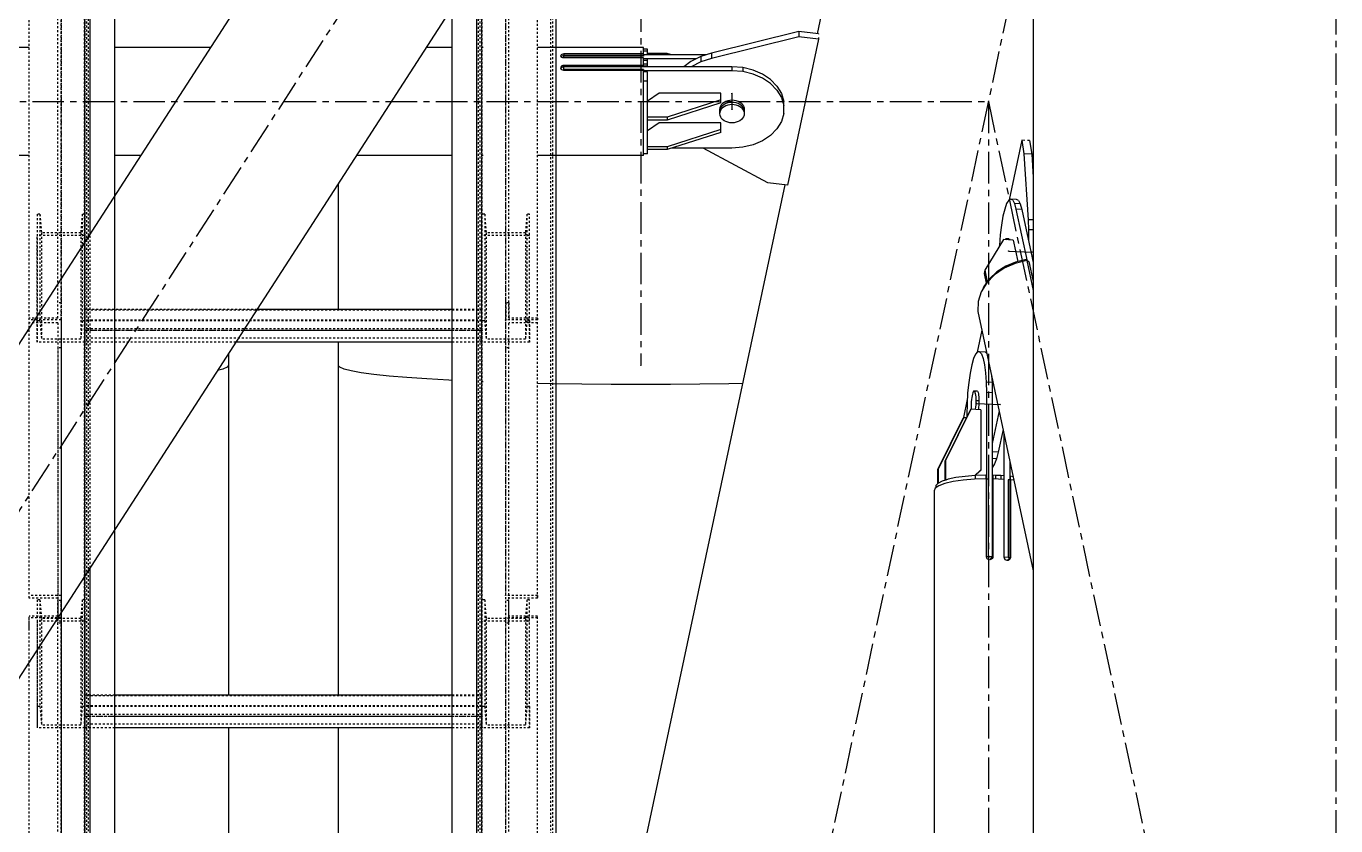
# Model space of a CAD drawing. Header units: millimetres. Extents: x 5143 to 30813, y 232 to 21408.
# Drawn here: x 12040.2 to 12370, y 18428 to 18629.2 of the extents above; entities that cross this region are included whole.
import ezdxf

# ---------------------------------------------------------------- set-up
doc = ezdxf.new("R2010")
doc.units = ezdxf.units.MM
doc.header["$LTSCALE"] = 0.25
for name, pattern in [('CENTER', [50.8, 31.75, -6.35, 6.35, -6.35]), ('XKITLINE00', [0]), ('XKITLINE02', [4, 2, -2]), ('XKITLINE03', [6, 3, -1, 1, -1])]:
    doc.linetypes.add(name, pattern=pattern)

msp = doc.modelspace()

# ---------------------------------------------------------------- linework, layer by layer
at = {"color": 8, "linetype": 'CENTER'}
for p, q in [((12195, 20197.81), (12195, 18543.85)), ((12370, 19282.77), (12370, 17654.86)), ((12370, 19020.27), (11840, 18200.27)), ((12370, 19020.27), (12195, 18200.27)), ((11927.5, 18610.27), (12282.5, 18610.27)), ((12217.94, 18612.28), (12217.94, 18608.27)), ((12282.5, 18610.27), (12282.5, 17790.27)), ((12282.5, 18610.27), (12370, 18200.27)), ((12287.61, 18572.61), (12293.51, 18572.36)), ((12279.55, 18534.26), (12285.44, 18534.02))]:
    msp.add_line(p, q, dxfattribs=at)
at = {"color": 1, "linetype": 'XKITLINE03'}
for p, q in [((12049.02, 19347.97), (12049.01, 17639.73)), ((12055.02, 19330.99), (12055.02, 17630.24)), ((12154.97, 17630.24), (12154.97, 19330.99)), ((12049.01, 18674.49), (12049.01, 18555.28)), ((12160.99, 18555.28), (12160.99, 18674.49)), ((12055.01, 18576.55), (12055.01, 18549.73)), ((12154.99, 18549.73), (12154.99, 18576.55)), ((12049.01, 18555.28), (12049.01, 18485.95)), ((12160.99, 18485.95), (12160.99, 18555.28)), ((12154.99, 18552.61), (12055.01, 18552.61)), ((12049.01, 18480.31), (12049.01, 18361.09)), ((12055.01, 18479.46), (12055.01, 18452.64)), ((12154.99, 18452.64), (12154.99, 18479.46)), ((12160.99, 18361.09), (12160.99, 18480.31)), ((12154.99, 18455.51), (12055.01, 18455.51))]:
    msp.add_line(p, q, dxfattribs=at)
at = {"color": 3, "linetype": 'XKITLINE02'}
for p, q in [((12054.93, 17642.74), (12054.93, 19342.25)), ((12055.46, 17641.93), (12055.47, 19341.44)), ((12154.54, 17641.93), (12154.54, 19341.44)), ((12155.07, 17642.74), (12155.07, 19342.25)), ((12172.31, 17642.74), (12172.31, 19342.25)), ((12172.84, 17641.93), (12172.84, 19341.44)), ((12062.52, 17630.44), (12062.52, 19335.78)), ((12147.47, 17630.24), (12147.47, 19335.78)), ((12154.12, 17630.57), (12154.12, 19335.45)), ((12154.97, 17630.24), (12154.97, 19335.78)), ((12055.02, 17630.24), (12055.02, 19043.1)), ((12055.87, 17630.57), (12055.87, 19043.1)), ((12056.31, 17641.93), (12056.31, 19043.1)), ((12062.52, 17635.03), (12062.52, 19043.1)), ((12147.47, 17634.82), (12147.47, 19043.1)), ((12153.69, 17672.9), (12153.69, 19043.1)), ((12173.69, 17641.93), (12173.69, 19043.1)), ((12048.21, 18555.71), (12048.21, 18678.81)), ((12049.01, 18555.28), (12049.01, 18678.81)), ((12160.99, 18555.28), (12160.99, 18678.81)), ((12161.79, 18555.71), (12161.79, 18678.81)), ((12041.01, 18555.28), (12041.01, 18674.93)), ((12168.99, 18555.28), (12168.99, 18674.93)), ((12062.52, 18502.53), (12062.52, 18586.6)), ((12043.69, 18581.89), (12043.01, 18581.89)), ((12043.01, 18581.89), (12043.01, 18576.55)), ((12043.01, 18581.89), (12043.01, 18555.07)), ((12043.69, 18581.89), (12044.07, 18577.23)), ((12043.69, 18581.89), (12043.69, 18555.07)), ((12054.33, 18581.89), (12053.95, 18577.23)), ((12055.01, 18581.89), (12054.33, 18581.89)), ((12054.33, 18581.89), (12054.33, 18555.07)), ((12055.01, 18574.97), (12055.01, 18581.89)), ((12055.01, 18581.89), (12055.01, 18555.07)), ((12154.99, 18549.73), (12154.99, 18581.89)), ((12155.67, 18581.89), (12154.99, 18581.89)), ((12155.67, 18581.89), (12155.67, 18555.07)), ((12155.67, 18581.89), (12156.05, 18577.23)), ((12166.31, 18581.89), (12165.93, 18577.23)), ((12166.31, 18581.89), (12166.31, 18555.07)), ((12166.99, 18581.89), (12166.31, 18581.89)), ((12166.99, 18549.73), (12166.99, 18581.89)), ((12055.01, 18576.55), (12043.01, 18576.55)), ((12043.01, 18549.73), (12043.01, 18576.55)), ((12053.95, 18577.23), (12044.07, 18577.23)), ((12044.07, 18577.23), (12044.07, 18550.41)), ((12053.95, 18577.23), (12053.95, 18550.41)), ((12056.31, 18492.92), (12056.31, 18576.99)), ((12166.99, 18576.55), (12154.99, 18576.55)), ((12156.05, 18577.23), (12156.05, 18550.41)), ((12165.93, 18577.23), (12156.05, 18577.23)), ((12165.93, 18577.23), (12165.93, 18550.41)), ((12055.01, 18574.97), (12055.01, 18549.73)), ((12049.01, 18559.59), (12048.21, 18559.59)), ((12055.01, 18549.73), (12055.01, 18557.95)), ((12098.34, 18557.95), (12055.01, 18557.95)), ((12154.99, 18557.78), (12055.01, 18557.78)), ((12154.99, 18557.95), (12147.47, 18557.95)), ((12154.99, 18549.73), (12154.99, 18557.95)), ((12160.99, 18559.59), (12160.99, 18555.28)), ((12161.79, 18559.59), (12160.99, 18559.59)), ((12161.79, 18559.59), (12161.79, 18555.71)), ((12048.21, 18555.71), (12041.01, 18555.71)), ((12041.01, 18553.31), (12041.01, 18555.28)), ((12049.01, 18555.28), (12041.01, 18555.28)), ((12049.01, 18555.28), (12041.01, 18555.28)), ((12048.21, 18554.58), (12041.01, 18554.58)), ((12041.01, 18485.26), (12041.01, 18554.58)), ((12043.69, 18555.07), (12043.01, 18555.07)), ((12043.01, 18555.07), (12043.01, 18549.73)), ((12043.69, 18555.07), (12044.07, 18550.41)), ((12048.21, 18554.58), (12048.21, 18548.31)), ((12048.21, 18554.58), (12048.21, 18485.26)), ((12049.01, 18555.28), (12049.01, 18548.31)), ((12049.01, 18555.28), (12049.01, 18485.95)), ((12054.33, 18555.07), (12053.95, 18550.41)), ((12055.01, 18555.07), (12054.33, 18555.07)), ((12154.99, 18555.24), (12055.01, 18555.24)), ((12154.99, 18555.07), (12055.01, 18555.07)), ((12055.01, 18555.07), (12055.01, 18549.73)), ((12154.99, 18555.07), (12154.99, 18549.73)), ((12155.67, 18555.07), (12154.99, 18555.07)), ((12155.67, 18555.07), (12156.05, 18550.41)), ((12160.99, 18478.98), (12160.99, 18555.28)), ((12168.99, 18555.28), (12160.99, 18555.28)), ((12168.99, 18555.28), (12160.99, 18555.28)), ((12168.99, 18555.71), (12161.79, 18555.71)), ((12161.79, 18478.98), (12161.79, 18554.58)), ((12168.99, 18554.58), (12161.79, 18554.58)), ((12166.31, 18555.07), (12165.93, 18550.41)), ((12166.99, 18555.07), (12166.31, 18555.07)), ((12166.99, 18555.07), (12166.99, 18549.73)), ((12168.99, 18555.71), (12168.99, 18555.28)), ((12168.99, 18485.26), (12168.99, 18555.28)), ((12053.95, 18550.41), (12044.07, 18550.41)), ((12154.99, 18553.03), (12055.01, 18553.03)), ((12094.89, 18552.61), (12055.01, 18552.61)), ((12154.99, 18550.67), (12055.01, 18550.67)), ((12154.99, 18552.61), (12147.47, 18552.61)), ((12165.93, 18550.41), (12156.05, 18550.41)), ((12055.01, 18549.73), (12043.01, 18549.73)), ((12049.01, 18548.31), (12048.21, 18548.31)), ((12048.21, 18548.31), (12048.21, 18478.98)), ((12049.01, 18548.31), (12049.01, 18478.98)), ((12093.03, 18549.73), (12055.01, 18549.73)), ((12154.99, 18549.73), (12147.47, 18549.73)), ((12166.99, 18549.73), (12154.99, 18549.73)), ((12161.79, 18548.31), (12160.99, 18548.31)), ((12049.01, 18485.95), (12041.01, 18485.95)), ((12048.21, 18485.26), (12041.01, 18485.26)), ((12043.69, 18484.8), (12043.01, 18484.8)), ((12043.01, 18484.8), (12043.01, 18479.46)), ((12043.01, 18484.8), (12043.01, 18457.98)), ((12043.69, 18484.8), (12044.07, 18480.14)), ((12043.69, 18484.8), (12043.69, 18457.98)), ((12048.21, 18485.26), (12048.21, 18478.98)), ((12049.01, 18484.63), (12048.21, 18484.63)), ((12048.21, 18484.63), (12048.21, 18480.74)), ((12048.21, 18361.53), (12048.21, 18484.63)), ((12049.01, 18485.95), (12049.01, 18478.98)), ((12049.01, 18480.31), (12049.01, 18484.63)), ((12049.01, 18361.09), (12049.01, 18484.63)), ((12054.33, 18484.8), (12053.95, 18480.14)), ((12055.01, 18484.8), (12054.33, 18484.8)), ((12054.33, 18484.8), (12054.33, 18457.98)), ((12055.01, 18484.8), (12055.01, 18479.46)), ((12055.01, 18484.8), (12055.01, 18457.98)), ((12154.99, 18452.64), (12154.99, 18484.8)), ((12155.67, 18484.8), (12154.99, 18484.8)), ((12155.67, 18484.8), (12155.67, 18457.98)), ((12155.67, 18484.8), (12156.05, 18480.14)), ((12160.99, 18478.98), (12160.99, 18485.95)), ((12168.99, 18485.95), (12160.99, 18485.95)), ((12160.99, 18361.09), (12160.99, 18484.63)), ((12161.79, 18484.63), (12160.99, 18484.63)), ((12161.79, 18478.98), (12161.79, 18485.26)), ((12168.99, 18485.26), (12161.79, 18485.26)), ((12161.79, 18361.52), (12161.79, 18484.63)), ((12166.31, 18484.8), (12165.93, 18480.14)), ((12166.31, 18484.8), (12166.31, 18457.98)), ((12166.99, 18484.8), (12166.31, 18484.8)), ((12166.99, 18452.64), (12166.99, 18484.8)), ((12168.99, 18485.95), (12168.99, 18485.26)), ((12048.21, 18480.74), (12041.01, 18480.74)), ((12041.01, 18477.69), (12041.01, 18480.74)), ((12041.01, 18361.09), (12041.01, 18480.74)), ((12168.99, 18480.74), (12161.79, 18480.74)), ((12168.99, 18361.09), (12168.99, 18480.74)), ((12049.01, 18480.31), (12041.01, 18480.31)), ((12055.01, 18479.46), (12043.01, 18479.46)), ((12043.01, 18479.46), (12043.01, 18452.64)), ((12053.95, 18480.14), (12044.07, 18480.14)), ((12044.07, 18480.14), (12044.07, 18453.32)), ((12049.01, 18478.98), (12048.21, 18478.98)), ((12053.95, 18480.14), (12053.95, 18453.32)), ((12055.01, 18479.46), (12055.01, 18452.64)), ((12166.99, 18479.46), (12154.99, 18479.46)), ((12156.05, 18480.14), (12156.05, 18453.32)), ((12165.93, 18480.14), (12156.05, 18480.14)), ((12168.99, 18480.31), (12160.99, 18480.31)), ((12161.79, 18478.98), (12160.99, 18478.98)), ((12165.93, 18480.14), (12165.93, 18453.32)), ((12055.01, 18452.64), (12055.01, 18460.85)), ((12062.52, 18460.85), (12055.01, 18460.85)), ((12154.99, 18460.85), (12147.47, 18460.85)), ((12154.99, 18452.64), (12154.99, 18460.85)), ((12043.69, 18457.98), (12043.01, 18457.98)), ((12043.01, 18457.98), (12043.01, 18452.64)), ((12043.69, 18457.98), (12044.07, 18453.32)), ((12054.33, 18457.98), (12053.95, 18453.32)), ((12055.01, 18457.98), (12054.33, 18457.98)), ((12154.99, 18460.69), (12055.01, 18460.69)), ((12154.99, 18458.14), (12055.01, 18458.14)), ((12154.99, 18457.98), (12055.01, 18457.98)), ((12055.01, 18457.98), (12055.01, 18452.64)), ((12154.99, 18457.98), (12154.99, 18452.64)), ((12155.67, 18457.98), (12154.99, 18457.98)), ((12155.67, 18457.98), (12156.05, 18453.32)), ((12166.31, 18457.98), (12165.93, 18453.32)), ((12166.99, 18457.98), (12166.31, 18457.98)), ((12166.99, 18457.98), (12166.99, 18452.64)), ((12154.99, 18455.94), (12055.01, 18455.94)), ((12062.52, 18455.51), (12055.01, 18455.51)), ((12154.99, 18455.51), (12147.47, 18455.51)), ((12055.01, 18452.64), (12043.01, 18452.64)), ((12053.95, 18453.32), (12044.07, 18453.32)), ((12154.99, 18453.58), (12055.01, 18453.58)), ((12062.52, 18452.64), (12055.01, 18452.64)), ((12154.99, 18452.64), (12147.47, 18452.64)), ((12166.99, 18452.64), (12154.99, 18452.64)), ((12165.93, 18453.32), (12156.05, 18453.32))]:
    msp.add_line(p, q, dxfattribs=at)
at = {"color": 7, "linetype": 'XKITLINE00'}
for p, q in [((12056.31, 18576.99), (12056.31, 18997.46)), ((12062.52, 18586.6), (12062.52, 18997.46)), ((12173.69, 18223.1), (12173.69, 18674.52)), ((12153.69, 18223.1), (12153.69, 18643.58)), ((12147.47, 18223.1), (12147.47, 18633.95)), ((12147.47, 18557.95), (12098.34, 18557.95)), ((12147.47, 18552.61), (12094.89, 18552.61)), ((12147.47, 18549.73), (12093.03, 18549.73)), ((12062.52, 18223.1), (12062.52, 18502.53)), ((12056.31, 18223.1), (12056.31, 18492.92)), ((12147.47, 18460.85), (12062.52, 18460.85)), ((12147.47, 18455.51), (12062.52, 18455.51)), ((12147.47, 18452.64), (12062.52, 18452.64))]:
    msp.add_line(p, q, dxfattribs=at)
at = {"color": 8, "linetype": 'XKITLINE00'}
for p, q in [((12293.8, 18817.06), (12293.8, 18247.84)), ((12202.42, 18803.05), (11969.49, 18442.66)), ((12240.5, 18777.89), (12007.57, 18417.51)), ((12261.31, 18729.96), (12239.4, 18627.31)), ((12234.81, 18627.85), (12212.82, 18622.45)), ((12234.81, 18626.51), (12212.82, 18621.11)), ((12239.75, 18625.93), (12231.91, 18589.21)), ((12239.75, 18627.27), (12234.81, 18627.85)), ((12234.81, 18627.85), (12234.81, 18626.51)), ((12239.75, 18625.93), (12234.81, 18626.51)), ((12239.75, 18627.27), (12239.75, 18627.24)), ((12239.75, 18626.39), (12239.75, 18625.93)), ((12041.01, 18623.9), (12014.35, 18623.9)), ((12055.02, 18623.9), (12054.73, 18623.9)), ((12086.63, 18623.9), (12062.52, 18623.9)), ((12147.47, 18623.9), (12140.97, 18623.9)), ((12155.27, 18623.9), (12154.97, 18623.9)), ((12195.64, 18623.9), (12168.99, 18623.9)), ((12195.64, 18622.02), (12195.64, 18623.9)), ((12196.64, 18623.48), (12195.64, 18623.48)), ((12196.64, 18622.97), (12195.64, 18622.97)), ((12196.64, 18622.02), (12196.64, 18623.48)), ((12201.64, 18622.39), (12196.64, 18622.39)), ((12202.78, 18622.02), (12201.64, 18622.39)), ((12212.82, 18622.45), (12210.09, 18621.57)), ((12212.82, 18622.45), (12212.82, 18621.11)), ((12174.83, 18621.89), (12174.79, 18621.74)), ((12174.79, 18621.74), (12174.83, 18621.59)), ((12174.95, 18622.03), (12174.83, 18621.89)), ((12174.83, 18621.59), (12174.95, 18621.45)), ((12174.95, 18619.11), (12174.83, 18618.93)), ((12174.95, 18621.59), (12174.89, 18621.52)), ((12175.12, 18622.13), (12174.95, 18622.03)), ((12175.1, 18621.68), (12174.95, 18621.59)), ((12175.14, 18621.34), (12174.95, 18621.45)), ((12175.14, 18619.25), (12174.95, 18619.11)), ((12175.14, 18621.69), (12175.1, 18621.68)), ((12175.37, 18622.2), (12175.14, 18622.14)), ((12175.37, 18621.74), (12175.14, 18621.69)), ((12175.37, 18621.27), (12175.14, 18621.34)), ((12175.37, 18619.34), (12175.14, 18619.25)), ((12175.64, 18622.23), (12175.37, 18622.2)), ((12175.64, 18621.76), (12175.37, 18621.74)), ((12175.64, 18621.24), (12175.37, 18621.27)), ((12175.64, 18619.37), (12175.37, 18619.34)), ((12175.37, 18619.34), (12175.37, 18618.89)), ((12175.64, 18622.23), (12175.64, 18621.83)), ((12195.64, 18622.23), (12175.64, 18622.23)), ((12195.64, 18621.83), (12175.64, 18621.83)), ((12175.64, 18621.24), (12175.64, 18621.83)), ((12195.64, 18621.72), (12175.64, 18621.72)), ((12195.64, 18621.24), (12175.64, 18621.24)), ((12175.64, 18619.37), (12175.64, 18619.01)), ((12195.64, 18619.37), (12175.64, 18619.37)), ((12195.64, 18622.02), (12195.64, 18621.72)), ((12211.5, 18622.02), (12195.64, 18622.02)), ((12195.64, 18619.37), (12195.64, 18621.24)), ((12209, 18621.02), (12195.64, 18621.02)), ((12196.64, 18621.01), (12195.64, 18621.01)), ((12196.64, 18620.58), (12195.64, 18620.58)), ((12196.64, 18619.64), (12195.64, 18619.64)), ((12195.64, 18619.37), (12195.64, 18619.01)), ((12196.64, 18619.13), (12195.64, 18619.13)), ((12195.64, 18619.13), (12195.64, 18619.01)), ((12196.64, 18619.01), (12196.64, 18621.01)), ((12207.62, 18620.33), (12205.82, 18619.01)), ((12210.09, 18621.57), (12207.62, 18620.33)), ((12210.09, 18620.23), (12207.67, 18619.01)), ((12210.09, 18621.57), (12210.09, 18620.23)), ((12212.82, 18621.11), (12210.09, 18620.23)), ((12174.83, 18618.93), (12174.79, 18618.73)), ((12174.79, 18618.73), (12174.83, 18618.53)), ((12174.83, 18618.53), (12174.95, 18618.35)), ((12174.95, 18618.66), (12174.85, 18618.51)), ((12175.14, 18618.8), (12174.95, 18618.66)), ((12175.14, 18618.21), (12174.95, 18618.35)), ((12175.37, 18618.89), (12175.14, 18618.8)), ((12175.37, 18618.14), (12175.14, 18618.21)), ((12175.64, 18618.92), (12175.37, 18618.89)), ((12175.64, 18618.08), (12175.37, 18618.14)), ((12217.94, 18619.01), (12175.64, 18619.01)), ((12175.64, 18618.08), (12175.64, 18619.01)), ((12195.64, 18618.31), (12175.64, 18618.31)), ((12195.64, 18618.08), (12175.64, 18618.08)), ((12195.64, 18618.31), (12195.64, 18618.08)), ((12195.64, 18596.65), (12195.64, 18618.08)), ((12217.94, 18618.01), (12195.64, 18618.01)), ((12196.64, 18617.78), (12195.64, 18617.78)), ((12196.64, 18606.35), (12196.64, 18617.78)), ((12220.66, 18618.8), (12217.94, 18619.01)), ((12217.94, 18619.01), (12217.94, 18618.01)), ((12220.66, 18617.8), (12217.94, 18618.01)), ((12223.27, 18618.17), (12220.66, 18618.8)), ((12220.66, 18618.8), (12220.66, 18617.8)), ((12223.27, 18617.17), (12220.66, 18617.8)), ((12225.64, 18617.15), (12223.27, 18618.17)), ((12225.64, 18616.15), (12223.27, 18617.17)), ((12227.67, 18615.79), (12225.64, 18617.15)), ((12227.67, 18614.79), (12225.64, 18616.15)), ((12196.64, 18615.4), (12195.64, 18615.4)), ((12227.67, 18615.79), (12229.28, 18614.14)), ((12227.67, 18614.79), (12229.28, 18613.14)), ((12229.28, 18614.14), (12230.4, 18612.28)), ((12229.28, 18613.14), (12230.4, 18611.28)), ((12199.64, 18612.36), (12196.64, 18610.35)), ((12215.14, 18612.36), (12199.64, 18612.36)), ((12215.14, 18610.69), (12201.64, 18606.34)), ((12215.14, 18609.94), (12201.64, 18605.6)), ((12215.25, 18609.42), (12215.02, 18609.06)), ((12215.14, 18609.94), (12215.14, 18612.36)), ((12215.56, 18609.75), (12215.25, 18609.42)), ((12215.56, 18609.22), (12215.25, 18608.89)), ((12215.56, 18609.22), (12215.25, 18608.89)), ((12215.94, 18610.03), (12215.56, 18609.75)), ((12215.94, 18609.5), (12215.56, 18609.22)), ((12215.94, 18609.5), (12215.56, 18609.22)), ((12216.39, 18610.26), (12215.94, 18610.03)), ((12216.39, 18609.73), (12215.94, 18609.5)), ((12216.39, 18609.73), (12215.94, 18609.5)), ((12216.88, 18610.43), (12216.39, 18610.26)), ((12216.88, 18609.9), (12216.39, 18609.73)), ((12216.88, 18609.9), (12216.39, 18609.73)), ((12216.88, 18609.36), (12216.39, 18609.19)), ((12217.4, 18610.54), (12216.88, 18610.43)), ((12217.4, 18610), (12216.88, 18609.9)), ((12217.4, 18610), (12216.88, 18609.9)), ((12217.4, 18609.47), (12216.88, 18609.36)), ((12217.94, 18610.57), (12217.4, 18610.54)), ((12217.94, 18610.04), (12217.4, 18610)), ((12217.94, 18610.04), (12217.4, 18610)), ((12217.94, 18609.5), (12217.4, 18609.47)), ((12218.48, 18610.54), (12217.94, 18610.57)), ((12217.94, 18610.57), (12217.94, 18610.04)), ((12218.48, 18610), (12217.94, 18610.04)), ((12217.94, 18610.04), (12217.94, 18609.5)), ((12218.48, 18610), (12217.94, 18610.04)), ((12218.48, 18609.47), (12217.94, 18609.5)), ((12219, 18610.43), (12218.48, 18610.54)), ((12219, 18609.9), (12218.48, 18610)), ((12219, 18609.9), (12218.48, 18610)), ((12219, 18609.36), (12218.48, 18609.47)), ((12219.49, 18610.26), (12219, 18610.43)), ((12219.49, 18609.73), (12219, 18609.9)), ((12219.49, 18609.73), (12219, 18609.9)), ((12219.49, 18609.19), (12219, 18609.36)), ((12219.93, 18610.03), (12219.49, 18610.26)), ((12219.93, 18609.5), (12219.49, 18609.73)), ((12219.93, 18609.5), (12219.49, 18609.73)), ((12220.31, 18609.75), (12219.93, 18610.03)), ((12220.31, 18609.22), (12219.93, 18609.5)), ((12220.31, 18609.22), (12219.93, 18609.5)), ((12220.31, 18609.75), (12220.62, 18609.42)), ((12220.31, 18609.22), (12220.62, 18608.89)), ((12220.31, 18609.22), (12220.62, 18608.89)), ((12220.62, 18609.42), (12220.85, 18609.06)), ((12230.4, 18612.28), (12230.97, 18610.29)), ((12230.4, 18611.28), (12230.97, 18609.29)), ((12230.97, 18607.25), (12230.97, 18610.29)), ((12196.64, 18606.35), (12196.64, 18606.34)), ((12196.64, 18606.34), (12196.64, 18606.31)), ((12201.64, 18606.34), (12196.64, 18606.34)), ((12196.64, 18598.19), (12196.64, 18606.31)), ((12201.64, 18606.34), (12201.64, 18605.6)), ((12214.88, 18608.67), (12214.84, 18608.27)), ((12214.84, 18608.27), (12214.84, 18607.73)), ((12214.88, 18608.13), (12214.84, 18607.73)), ((12214.88, 18608.13), (12214.84, 18607.73)), ((12214.84, 18607.73), (12214.84, 18607.2)), ((12214.88, 18607.6), (12214.84, 18607.2)), ((12214.84, 18607.2), (12214.88, 18606.8)), ((12215.02, 18609.06), (12214.88, 18608.67)), ((12215.02, 18608.52), (12214.88, 18608.13)), ((12215.02, 18608.52), (12214.88, 18608.13)), ((12215.02, 18607.99), (12214.88, 18607.6)), ((12214.88, 18606.8), (12215.02, 18606.41)), ((12215.25, 18608.89), (12215.02, 18608.52)), ((12215.25, 18608.89), (12215.02, 18608.52)), ((12215.25, 18608.35), (12215.02, 18607.99)), ((12215.02, 18606.41), (12215.25, 18606.05)), ((12215.56, 18608.68), (12215.25, 18608.35)), ((12215.25, 18606.05), (12215.56, 18605.72)), ((12215.94, 18608.96), (12215.56, 18608.68)), ((12216.39, 18609.19), (12215.94, 18608.96)), ((12219.93, 18608.96), (12219.49, 18609.19)), ((12220.31, 18608.68), (12219.93, 18608.96)), ((12220.31, 18608.68), (12220.62, 18608.35)), ((12220.62, 18606.05), (12220.31, 18605.72)), ((12220.62, 18608.89), (12220.85, 18608.52)), ((12220.62, 18608.89), (12220.85, 18608.52)), ((12220.62, 18608.35), (12220.85, 18607.99)), ((12220.85, 18606.41), (12220.62, 18606.05)), ((12220.85, 18609.06), (12220.99, 18608.67)), ((12220.85, 18608.52), (12220.99, 18608.13)), ((12220.85, 18608.52), (12220.99, 18608.13)), ((12220.85, 18607.99), (12220.99, 18607.6)), ((12220.99, 18606.8), (12220.85, 18606.41)), ((12220.99, 18608.67), (12221.04, 18608.27)), ((12220.99, 18608.13), (12221.04, 18607.73)), ((12220.99, 18608.13), (12221.04, 18607.73)), ((12220.99, 18607.6), (12221.04, 18607.2)), ((12221.04, 18607.2), (12220.99, 18606.8)), ((12221.04, 18608.27), (12221.04, 18607.73)), ((12221.04, 18607.73), (12221.04, 18607.2)), ((12230.97, 18607.25), (12230.4, 18605.26)), ((12201.64, 18605.6), (12196.64, 18605.6)), ((12199.64, 18604.92), (12196.64, 18602.92)), ((12215.14, 18604.92), (12199.64, 18604.92)), ((12215.14, 18603.25), (12201.64, 18598.9)), ((12215.14, 18602.51), (12215.14, 18604.92)), ((12215.94, 18605.43), (12215.56, 18605.72)), ((12216.39, 18605.2), (12215.94, 18605.43)), ((12216.88, 18605.03), (12216.39, 18605.2)), ((12217.4, 18604.93), (12216.88, 18605.03)), ((12217.94, 18604.89), (12217.4, 18604.93)), ((12218.48, 18604.93), (12217.94, 18604.89)), ((12219, 18605.03), (12218.48, 18604.93)), ((12219.49, 18605.2), (12219, 18605.03)), ((12219.93, 18605.43), (12219.49, 18605.2)), ((12220.31, 18605.72), (12219.93, 18605.43)), ((12229.28, 18603.4), (12227.67, 18601.75)), ((12230.4, 18605.26), (12229.28, 18603.4)), ((12215.14, 18602.51), (12201.64, 18598.16)), ((12223.27, 18599.37), (12220.66, 18598.74)), ((12225.64, 18600.39), (12223.27, 18599.37)), ((12227.67, 18601.75), (12225.64, 18600.39)), ((12290.92, 18600.51), (12287.76, 18585.49)), ((12291.67, 18600.47), (12290.92, 18600.51)), ((12290.92, 18600.51), (12291.46, 18597.12)), ((12292.88, 18600.42), (12292.38, 18600.45)), ((12292.88, 18600.42), (12293.42, 18597.04)), ((12041.01, 18596.65), (12014.35, 18596.65)), ((12055.02, 18596.65), (12054.73, 18596.65)), ((12069.02, 18596.65), (12062.52, 18596.65)), ((12147.47, 18596.65), (12123.36, 18596.65)), ((12155.27, 18596.65), (12154.97, 18596.65)), ((12195.64, 18596.65), (12168.99, 18596.65)), ((12196.64, 18597.07), (12195.64, 18597.07)), ((12201.64, 18598.9), (12196.64, 18598.9)), ((12196.64, 18598.19), (12196.64, 18598.16)), ((12196.64, 18597.07), (12196.64, 18598.16)), ((12201.64, 18598.16), (12196.64, 18598.16)), ((12201.64, 18598.9), (12201.64, 18598.16)), ((12217.94, 18598.53), (12202.78, 18598.53)), ((12226.97, 18589.8), (12210.72, 18598.53)), ((12220.66, 18598.74), (12217.94, 18598.53)), ((12293.42, 18597.04), (12291.46, 18597.12)), ((12291.46, 18597.12), (12292.52, 18580.5)), ((12293.42, 18597.04), (12293.8, 18591.21)), ((12118.8, 18589.59), (12118.8, 18557.95)), ((12231.91, 18589.21), (12226.97, 18589.8)), ((12231.29, 18589.29), (12191.63, 18403.47)), ((12286.62, 18583.21), (12286.17, 18581.38)), ((12287.11, 18584.57), (12286.62, 18583.21)), ((12287.63, 18585.42), (12287.11, 18584.57)), ((12288.14, 18585.7), (12287.63, 18585.42)), ((12289.61, 18585.64), (12288.14, 18585.7)), ((12288.63, 18585.41), (12288.14, 18585.7)), ((12288.63, 18585.41), (12289.08, 18584.56)), ((12290.55, 18584.5), (12289.08, 18584.56)), ((12289.08, 18584.56), (12289.46, 18583.19)), ((12290.93, 18583.13), (12289.46, 18583.19)), ((12289.46, 18583.19), (12292.26, 18570.06)), ((12290.1, 18585.35), (12289.61, 18585.64)), ((12290.1, 18585.35), (12290.55, 18584.5)), ((12290.55, 18584.5), (12290.93, 18583.13)), ((12290.93, 18583.13), (12293.8, 18569.71)), ((12286.17, 18581.38), (12285.78, 18579.17)), ((12293.8, 18580.45), (12292.52, 18580.5)), ((12292.52, 18580.5), (12292.63, 18578.01)), ((12285.48, 18576.67), (12285.27, 18574)), ((12285.78, 18579.17), (12285.48, 18576.67)), ((12293.8, 18577.96), (12292.63, 18578.01)), ((12292.63, 18578.01), (12292.65, 18575.35)), ((12286.29, 18575.5), (12281.6, 18567.82)), ((12285.27, 18574), (12285.26, 18573.82)), ((12288.74, 18575.4), (12286.29, 18575.5)), ((12286.81, 18575.65), (12286.72, 18575.49)), ((12286.91, 18575.73), (12286.81, 18575.65)), ((12287.7, 18575.7), (12286.91, 18575.73)), ((12287.01, 18575.72), (12286.91, 18575.73)), ((12287.01, 18575.72), (12287.11, 18575.62)), ((12287.11, 18575.62), (12287.17, 18575.47)), ((12287.8, 18575.69), (12287.89, 18575.58)), ((12287.89, 18575.58), (12287.96, 18575.43)), ((12288.74, 18575.4), (12289.9, 18569.98)), ((12292.65, 18575.35), (12292.65, 18575.1)), ((12289.36, 18569.85), (12286.88, 18568.81)), ((12292.19, 18570.22), (12289.28, 18569.53)), ((12292.01, 18570.48), (12289.36, 18569.85)), ((12289.36, 18569.85), (12289.42, 18569.57)), ((12292.01, 18570.48), (12292.07, 18570.19)), ((12292.19, 18570.22), (12293.8, 18562.69)), ((12292.26, 18570.06), (12292.24, 18569.96)), ((12292.71, 18570.04), (12292.26, 18570.06)), ((12292.71, 18570.04), (12292.26, 18569.87)), ((12292.71, 18570.04), (12293.8, 18564.94)), ((12293.72, 18570.65), (12293.66, 18570.33)), ((12293.8, 18570.65), (12293.72, 18570.65)), ((12293.72, 18570.65), (12293.8, 18570.28)), ((12293.8, 18569.79), (12293.79, 18569.75)), ((12281.6, 18567.82), (12281.46, 18567.01)), ((12281.46, 18567.01), (12281.99, 18564.52)), ((12281.6, 18567.82), (12282.23, 18564.88)), ((12284.08, 18566.67), (12282.12, 18564.64)), ((12284.67, 18567.4), (12282.82, 18565.67)), ((12286.51, 18568.33), (12284.08, 18566.67)), ((12286.88, 18568.81), (12284.67, 18567.4)), ((12289.28, 18569.53), (12286.51, 18568.33)), ((12282.12, 18564.64), (12280.72, 18562.36)), ((12281.4, 18563.71), (12281.05, 18562.9)), ((12282.22, 18564.84), (12281.4, 18563.71)), ((12282.23, 18564.88), (12282.22, 18564.84)), ((12282.82, 18565.67), (12282.23, 18564.86)), ((12282.25, 18564.88), (12282.23, 18564.88)), ((12279.96, 18559.92), (12279.86, 18557.45)), ((12280.72, 18562.36), (12279.96, 18559.92)), ((12279.86, 18557.45), (12293.8, 18492.17)), ((12280.87, 18552.74), (12279.7, 18547.15)), ((12091.2, 18546.89), (12091.2, 18543.85)), ((12118.8, 18549.73), (12118.8, 18543.85)), ((12279.29, 18546.7), (12278.79, 18545.57)), ((12279.81, 18547.27), (12279.29, 18546.7)), ((12280.31, 18547.28), (12279.81, 18547.27)), ((12281.79, 18547.22), (12280.31, 18547.28)), ((12280.31, 18547.28), (12280.79, 18546.73)), ((12280.79, 18546.73), (12281.2, 18545.62)), ((12281.79, 18547.22), (12282.13, 18546.81)), ((12090.83, 18543.37), (12089.73, 18542.9)), ((12090.83, 18543.37), (12089.73, 18542.9)), ((12091.2, 18543.85), (12090.83, 18543.37)), ((12091.2, 18543.85), (12090.83, 18543.37)), ((12091.2, 18543.85), (12091.2, 18460.85)), ((12118.8, 18543.85), (12119.16, 18543.37)), ((12118.8, 18543.85), (12118.8, 18460.85)), ((12118.8, 18543.85), (12119.16, 18543.37)), ((12120.26, 18542.9), (12119.16, 18543.37)), ((12120.26, 18542.9), (12119.16, 18543.37)), ((12278.31, 18543.96), (12277.89, 18541.92)), ((12278.79, 18545.57), (12278.31, 18543.96)), ((12281.2, 18545.62), (12281.55, 18544.02)), ((12281.55, 18544.02), (12281.81, 18542)), ((12089.73, 18542.9), (12088.4, 18542.57)), ((12089.73, 18542.9), (12088.4, 18542.57)), ((12122.08, 18542.44), (12120.26, 18542.9)), ((12122.08, 18542.44), (12120.26, 18542.9)), ((12124.6, 18542), (12122.08, 18542.44)), ((12124.6, 18542), (12122.08, 18542.44)), ((12127.79, 18541.57), (12124.6, 18542)), ((12127.79, 18541.57), (12124.6, 18542)), ((12131.64, 18541.16), (12127.79, 18541.57)), ((12131.64, 18541.16), (12127.79, 18541.57)), ((12136.09, 18540.78), (12131.64, 18541.16)), ((12136.09, 18540.78), (12131.64, 18541.16)), ((12141.11, 18540.43), (12136.09, 18540.78)), ((12141.11, 18540.43), (12136.09, 18540.78)), ((12146.65, 18540.12), (12141.11, 18540.43)), ((12146.65, 18540.12), (12141.11, 18540.43)), ((12147.47, 18540.08), (12146.65, 18540.12)), ((12277.89, 18541.92), (12277.55, 18539.54)), ((12281.81, 18542), (12281.97, 18539.63)), ((12283.33, 18541.21), (12283.44, 18539.57)), ((12155.27, 18539.73), (12154.97, 18539.75)), ((12172.88, 18539.23), (12168.99, 18539.32)), ((12180.13, 18539.11), (12172.88, 18539.23)), ((12187.53, 18539.04), (12180.13, 18539.11)), ((12195, 18539.02), (12187.53, 18539.04)), ((12202.46, 18539.04), (12195, 18539.02)), ((12209.86, 18539.11), (12202.46, 18539.04)), ((12217.12, 18539.23), (12209.86, 18539.11)), ((12220.62, 18539.31), (12217.12, 18539.23)), ((12277.29, 18536.94), (12277.13, 18534.21)), ((12277.55, 18539.54), (12277.29, 18536.94)), ((12278.56, 18536.92), (12278.47, 18536.59)), ((12278.66, 18537.16), (12278.56, 18536.92)), ((12278.76, 18537.32), (12278.66, 18537.16)), ((12278.87, 18537.39), (12278.76, 18537.32)), ((12279.65, 18537.36), (12278.87, 18537.39)), ((12278.96, 18537.36), (12278.87, 18537.39)), ((12278.96, 18537.36), (12279.06, 18537.24)), ((12279.06, 18537.24), (12279.14, 18537.04)), ((12279.14, 18537.04), (12279.21, 18536.74)), ((12279.21, 18536.74), (12279.27, 18536.38)), ((12279.75, 18537.33), (12279.65, 18537.36)), ((12279.75, 18537.33), (12279.84, 18537.21)), ((12279.84, 18537.21), (12279.93, 18537)), ((12279.93, 18537), (12280, 18536.71)), ((12280, 18536.71), (12280.06, 18536.34)), ((12283.44, 18539.57), (12281.97, 18539.63)), ((12281.97, 18539.63), (12282.02, 18537.03)), ((12283.5, 18536.97), (12282.02, 18537.03)), ((12282.02, 18537.03), (12282.02, 18515.25)), ((12283.44, 18539.57), (12283.5, 18536.97)), ((12283.5, 18536.97), (12283.5, 18495.66)), ((12277.19, 18535.24), (12276.24, 18530.73)), ((12277.13, 18534.21), (12277.08, 18531.49)), ((12278.19, 18534.18), (12278.18, 18533.64)), ((12278.18, 18533.64), (12278.19, 18533.12)), ((12278.21, 18534.71), (12278.19, 18534.18)), ((12278.26, 18535.24), (12278.21, 18534.71)), ((12278.32, 18535.74), (12278.26, 18535.24)), ((12278.39, 18536.19), (12278.32, 18535.74)), ((12278.47, 18536.59), (12278.39, 18536.19)), ((12279.27, 18536.38), (12279.31, 18535.95)), ((12279.31, 18533.88), (12279.27, 18533.35)), ((12279.31, 18535.95), (12279.34, 18535.47)), ((12279.34, 18534.41), (12279.31, 18533.88)), ((12279.34, 18535.47), (12279.35, 18534.95)), ((12279.35, 18534.95), (12279.34, 18534.41)), ((12280.13, 18534.92), (12279.35, 18534.95)), ((12280.06, 18536.34), (12280.1, 18535.91)), ((12280.1, 18533.84), (12280.06, 18533.32)), ((12280.1, 18535.91), (12280.13, 18535.43)), ((12280.13, 18534.38), (12280.1, 18533.84)), ((12280.13, 18535.43), (12280.13, 18534.92)), ((12280.13, 18534.92), (12280.13, 18534.38)), ((12276.06, 18530.47), (12269.67, 18517.55)), ((12276.24, 18530.68), (12269.86, 18517.76)), ((12277.94, 18532.58), (12271.56, 18519.66)), ((12278.13, 18532.79), (12271.75, 18519.87)), ((12276.24, 18530.68), (12276.06, 18530.47)), ((12276.24, 18530.73), (12276.25, 18530.69)), ((12276.99, 18530.65), (12276.24, 18530.68)), ((12277.08, 18531.49), (12277.08, 18530.82)), ((12278.13, 18532.79), (12277.94, 18532.58)), ((12280.59, 18532.69), (12278.13, 18532.79)), ((12278.19, 18533.12), (12278.21, 18532.79)), ((12279.21, 18532.85), (12279.2, 18532.75)), ((12279.27, 18533.35), (12279.21, 18532.85)), ((12280, 18532.82), (12279.98, 18532.72)), ((12280.06, 18533.32), (12280, 18532.82)), ((12280.59, 18532.69), (12280.59, 18517.55)), ((12285.21, 18532.39), (12283.5, 18524.23)), ((12286.21, 18527.72), (12285.01, 18522)), ((12286.44, 18526.63), (12286.44, 18495.54)), ((12285.01, 18522), (12283.5, 18522.06)), ((12284.54, 18520.36), (12283.5, 18520.41)), ((12284.54, 18520.36), (12284.05, 18519.1)), ((12285.01, 18522), (12284.54, 18520.36)), ((12269.86, 18517.76), (12269.67, 18517.55)), ((12269.67, 18517.55), (12269.67, 18514.01)), ((12269.86, 18517.76), (12269.86, 18514.19)), ((12271.75, 18519.87), (12271.56, 18519.66)), ((12271.56, 18519.66), (12271.56, 18514.92)), ((12271.75, 18519.87), (12271.75, 18514.99)), ((12280.59, 18517.55), (12279.05, 18516.09)), ((12280.4, 18517.34), (12279.09, 18516.09)), ((12280.59, 18517.55), (12280.4, 18517.34)), ((12283.54, 18518.26), (12283.5, 18518.22)), ((12284.05, 18519.1), (12283.54, 18518.26)), ((12287.91, 18519.73), (12287.91, 18515.01)), ((12269.81, 18514.16), (12269.3, 18513.59)), ((12269.3, 18513.59), (12269.3, 18513.06)), ((12270.85, 18514.7), (12269.81, 18514.16)), ((12271.54, 18514.11), (12270, 18513.55)), ((12271.74, 18514.98), (12270.85, 18514.7)), ((12273.62, 18514.6), (12271.54, 18514.11)), ((12271.75, 18514.99), (12271.74, 18514.98)), ((12271.77, 18514.99), (12271.75, 18514.99)), ((12272.39, 18515.18), (12271.77, 18514.99)), ((12274.35, 18515.59), (12272.39, 18515.18)), ((12276.15, 18514.96), (12273.62, 18514.6)), ((12276.65, 18515.9), (12274.35, 18515.59)), ((12279, 18515.2), (12276.15, 18514.96)), ((12279.2, 18516.1), (12276.65, 18515.9)), ((12281.96, 18515.3), (12279, 18515.2)), ((12281.88, 18516.19), (12279.2, 18516.1)), ((12279.2, 18516.1), (12279.2, 18515.21)), ((12281.88, 18516.19), (12281.88, 18515.29)), ((12281.96, 18515.3), (12281.96, 18495.77)), ((12282.02, 18515.25), (12281.97, 18515.2)), ((12282.47, 18515.24), (12281.97, 18515.2)), ((12281.97, 18515.2), (12281.97, 18495.71)), ((12282.47, 18515.24), (12282.02, 18515.25)), ((12282.47, 18515.24), (12282.47, 18495.7)), ((12283.61, 18516.18), (12283.5, 18516.06)), ((12283.61, 18515.2), (12283.5, 18515.08)), ((12283.67, 18515.27), (12283.55, 18515.14)), ((12283.55, 18515.14), (12283.55, 18495.61)), ((12284.3, 18516.16), (12283.61, 18516.18)), ((12283.61, 18516.18), (12283.61, 18515.2)), ((12283.67, 18515.27), (12283.67, 18495.74)), ((12285.07, 18515.25), (12283.67, 18515.27)), ((12285, 18516.14), (12284.3, 18516.16)), ((12284.3, 18516.16), (12284.3, 18515.26)), ((12285.68, 18516.11), (12285, 18516.14)), ((12286.42, 18515.16), (12285.07, 18515.25)), ((12286.36, 18516.07), (12285.68, 18516.11)), ((12285.68, 18516.11), (12285.68, 18515.21)), ((12286.36, 18516.07), (12286.36, 18515.16)), ((12286.42, 18515.16), (12286.42, 18495.63)), ((12287.91, 18515.01), (12287.47, 18515.03)), ((12287.47, 18515.03), (12287.47, 18495.5)), ((12287.87, 18514.95), (12287.47, 18515.03)), ((12287.91, 18515.01), (12287.87, 18514.95)), ((12287.97, 18514.96), (12287.87, 18514.84)), ((12287.87, 18514.95), (12287.87, 18495.42)), ((12287.97, 18515.94), (12287.91, 18515.87)), ((12288.05, 18515.05), (12287.93, 18514.91)), ((12287.93, 18514.91), (12287.93, 18495.38)), ((12288.74, 18515.84), (12287.97, 18515.94)), ((12287.97, 18515.94), (12287.97, 18514.96)), ((12288.05, 18515.05), (12288.05, 18495.51)), ((12288.94, 18514.93), (12288.05, 18515.05)), ((12269.09, 18512.92), (12268.85, 18512.26)), ((12268.85, 18512.26), (12268.85, 18232.33)), ((12270, 18513.55), (12269.09, 18512.92)), ((12283.55, 18511.95), (12283.5, 18511.89)), ((12287.93, 18509.82), (12287.87, 18509.82)), ((12281.96, 18495.77), (12282.02, 18495.51)), ((12282.47, 18495.7), (12281.98, 18495.67)), ((12282.02, 18495.51), (12282.13, 18495.28)), ((12282.31, 18495.09), (12282.13, 18495.28)), ((12282.55, 18494.97), (12282.31, 18495.09)), ((12283.5, 18495.66), (12282.47, 18495.7)), ((12282.81, 18494.92), (12282.55, 18494.97)), ((12283.08, 18494.96), (12282.81, 18494.92)), ((12283.5, 18495.66), (12282.84, 18494.93)), ((12283.32, 18495.07), (12283.08, 18494.96)), ((12283.5, 18495.25), (12283.32, 18495.07)), ((12283.51, 18495.36), (12283.41, 18495.17)), ((12283.63, 18495.48), (12283.5, 18495.25)), ((12283.55, 18495.61), (12283.51, 18495.36)), ((12283.63, 18495.48), (12283.51, 18495.36)), ((12283.67, 18495.74), (12283.55, 18495.61)), ((12283.67, 18495.74), (12283.63, 18495.48)), ((12286.42, 18495.63), (12286.46, 18495.37)), ((12287.47, 18495.5), (12286.44, 18495.54)), ((12286.46, 18495.37), (12286.57, 18495.13)), ((12286.57, 18495.13), (12286.75, 18494.93)), ((12286.98, 18494.8), (12286.75, 18494.93)), ((12287.23, 18494.74), (12286.98, 18494.8)), ((12287.49, 18494.77), (12287.23, 18494.74)), ((12287.87, 18495.42), (12287.26, 18494.74)), ((12287.87, 18495.42), (12287.47, 18495.5)), ((12287.71, 18494.87), (12287.49, 18494.77)), ((12287.89, 18495.04), (12287.71, 18494.87)), ((12287.89, 18495.13), (12287.8, 18494.95)), ((12287.93, 18495.38), (12287.89, 18495.13)), ((12287.99, 18495.26), (12287.89, 18495.04)), ((12288.05, 18495.51), (12287.93, 18495.38)), ((12288.05, 18495.51), (12287.99, 18495.26)), ((12091.2, 18452.64), (12091.2, 18363.76)), ((12118.8, 18452.64), (12118.8, 18363.76))]:
    msp.add_line(p, q, dxfattribs=at)
for centre in [(12217.94, 18612.28), (12282.5, 18610.27), (12282.5, 18610.27), (12282.5, 18610.27), (12217.94, 18608.27), (12287.61, 18572.61), (12293.51, 18572.36), (12195, 18543.85), (12279.55, 18534.26), (12285.44, 18534.02)]:
    msp.add_circle(centre, 0.05, dxfattribs=at)
at = {"color": 1, "linetype": 'XKITLINE00'}
for centre in [(12055.01, 18576.55), (12154.99, 18576.55), (12049.01, 18555.28), (12049.01, 18555.28), (12160.99, 18555.28), (12160.99, 18555.28), (12055.01, 18552.61), (12154.99, 18552.61), (12055.01, 18549.73), (12154.99, 18549.73), (12049.01, 18485.95), (12160.99, 18485.95), (12049.01, 18480.31), (12055.01, 18479.46), (12154.99, 18479.46), (12160.99, 18480.31), (12055.01, 18455.51), (12154.99, 18455.51), (12055.01, 18452.64), (12154.99, 18452.64)]:
    msp.add_circle(centre, 0.05, dxfattribs=at)

doc.saveas('drawing.dxf')
